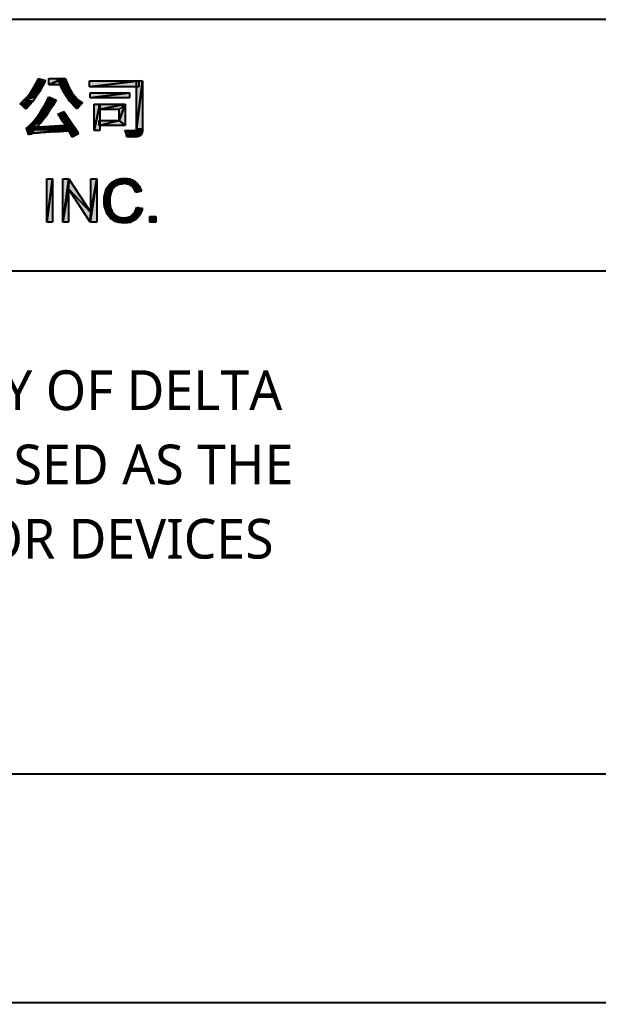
# Model space of a CAD drawing. Header units: millimetres. Extents: x -159 to 198, y 0 to 225.
# Drawn here: x -100.27 to -81.11, y 0 to 32.56 of the extents above; entities that cross this region are included whole.
import ezdxf

# ---------------------------------------------------------------- set-up
doc = ezdxf.new("R2010")
doc.units = ezdxf.units.MM
doc.header["$LTSCALE"] = 10.89
doc.layers.add('12_COIN_DXF_FORMAT', color=7, linetype='CONTINUOUS')
doc.layers.add('PAPER', color=7, linetype='CONTINUOUS')
doc.styles.add('DELTA', font='')
doc.styles.get('DELTA').set_extended_font_data('Microsoft JhengHei')

# ---------------------------------------------------------------- blocks, each defined once
blk = doc.blocks.new('A_C4F889353_BL2', base_point=(32.248, 18.763))
at = {"layer": '12_COIN_DXF_FORMAT', "color": 7, "linetype": 'Continuous'}
for p, q in [((51.066, 20.682), (51.159, 20.844)), ((51.159, 20.844), (51.252, 20.995)), ((51.46, 20.902), (51.159, 20.844)), ((51.159, 20.844), (51.46, 20.902)), ((51.368, 20.728), (51.159, 20.844)), ((51.159, 20.844), (51.368, 20.728)), ((51.252, 20.995), (51.321, 21.157)), ((51.553, 21.088), (51.252, 20.995)), ((51.252, 20.995), (51.553, 21.088)), ((51.46, 20.902), (51.252, 20.995)), ((51.252, 20.995), (51.46, 20.902)), ((51.321, 21.157), (51.553, 21.088)), ((51.46, 20.902), (51.368, 20.728)), ((51.553, 21.088), (51.46, 20.902)), ((51.669, 20.948), (51.669, 21.157)), ((51.669, 21.157), (52.133, 21.157)), ((52.133, 21.157), (51.669, 20.948)), ((51.669, 20.948), (52.133, 21.157)), ((52.133, 20.948), (51.669, 20.948)), ((51.971, 21.041), (51.971, 21.157)), ((51.971, 21.157), (52.214, 21.157)), ((52.214, 21.157), (51.971, 21.041)), ((51.971, 21.041), (52.214, 21.157)), ((52.017, 21.041), (51.971, 21.041)), ((52.214, 21.157), (52.017, 21.041)), ((52.017, 21.041), (52.214, 21.157)), ((52.272, 20.995), (52.017, 21.041)), ((52.075, 20.867), (52.017, 21.041)), ((52.017, 21.041), (52.272, 20.995)), ((52.272, 20.995), (52.075, 20.867)), ((52.075, 20.867), (52.272, 20.995)), ((52.342, 20.844), (52.075, 20.867)), ((52.168, 20.705), (52.075, 20.867)), ((52.075, 20.867), (52.342, 20.844)), ((52.133, 21.157), (52.133, 20.948)), ((52.342, 20.844), (52.168, 20.705)), ((52.168, 20.705), (52.342, 20.844)), ((52.214, 21.157), (52.272, 20.995)), ((52.272, 20.995), (52.342, 20.844)), ((52.342, 20.844), (52.434, 20.693)), ((53.014, 20.879), (53.014, 21.076)), ((53.014, 21.076), (54.649, 21.076)), ((54.649, 21.076), (53.014, 20.879)), ((53.014, 20.879), (54.649, 21.076)), ((54.649, 20.879), (53.014, 20.879)), ((54.568, 19.476), (54.568, 21.076)), ((54.568, 21.076), (54.776, 21.076)), ((54.776, 21.076), (54.568, 19.476)), ((54.568, 19.476), (54.776, 21.076)), ((54.649, 21.076), (54.649, 20.879)), ((54.776, 21.076), (54.776, 19.476)), ((51.263, 20.566), (50.834, 20.427)), ((50.834, 20.427), (51.263, 20.566)), ((50.834, 20.427), (50.95, 20.543)), ((50.95, 20.543), (51.066, 20.682)), ((51.263, 20.566), (50.95, 20.543)), ((50.95, 20.543), (51.263, 20.566)), ((51.368, 20.728), (51.066, 20.682)), ((51.066, 20.682), (51.368, 20.728)), ((51.263, 20.566), (51.066, 20.682)), ((51.066, 20.682), (51.263, 20.566)), ((51.263, 20.566), (51.147, 20.404)), ((51.368, 20.728), (51.263, 20.566)), ((51.6, 20.404), (51.669, 20.543)), ((51.669, 20.543), (51.913, 20.438)), ((52.434, 20.693), (52.168, 20.705)), ((52.26, 20.543), (52.168, 20.705)), ((52.168, 20.705), (52.434, 20.693)), ((52.26, 20.543), (52.434, 20.693)), ((52.434, 20.693), (52.26, 20.543)), ((52.539, 20.554), (52.26, 20.543)), ((52.26, 20.543), (52.539, 20.554)), ((52.597, 20.496), (52.26, 20.543)), ((52.365, 20.392), (52.26, 20.543)), ((52.26, 20.543), (52.597, 20.496)), ((52.434, 20.693), (52.539, 20.554)), ((52.539, 20.554), (52.597, 20.496)), ((53.037, 20.508), (53.037, 20.682)), ((53.037, 20.682), (54.336, 20.682)), ((54.336, 20.682), (53.037, 20.508)), ((53.037, 20.508), (54.336, 20.682)), ((54.336, 20.682), (54.336, 20.508)), ((50.718, 20.311), (50.834, 20.427)), ((51.147, 20.404), (50.718, 20.311)), ((50.718, 20.311), (51.147, 20.404)), ((50.753, 20.288), (50.718, 20.311)), ((51.147, 20.404), (50.753, 20.288)), ((50.753, 20.288), (51.147, 20.404)), ((50.788, 20.264), (50.753, 20.288)), ((51.147, 20.404), (50.788, 20.264)), ((50.788, 20.264), (51.147, 20.404)), ((51.02, 20.264), (50.788, 20.264)), ((50.846, 20.195), (50.788, 20.264)), ((50.788, 20.264), (51.02, 20.264)), ((51.147, 20.404), (50.834, 20.427)), ((50.834, 20.427), (51.147, 20.404)), ((51.02, 20.264), (50.846, 20.195)), ((50.846, 20.195), (51.02, 20.264)), ((50.881, 20.172), (50.846, 20.195)), ((51.02, 20.264), (50.881, 20.172)), ((50.881, 20.172), (51.02, 20.264)), ((51.02, 20.264), (50.904, 20.137)), ((51.147, 20.404), (51.02, 20.264)), ((51.449, 20.137), (51.53, 20.264)), ((51.797, 20.253), (51.449, 20.137)), ((51.449, 20.137), (51.797, 20.253)), ((51.913, 20.438), (51.53, 20.264)), ((51.53, 20.264), (51.913, 20.438)), ((51.53, 20.264), (51.6, 20.404)), ((51.797, 20.253), (51.53, 20.264)), ((51.53, 20.264), (51.797, 20.253)), ((51.913, 20.438), (51.6, 20.404)), ((51.6, 20.404), (51.913, 20.438)), ((51.797, 20.253), (51.681, 20.067)), ((51.913, 20.438), (51.797, 20.253)), ((52.365, 20.392), (52.597, 20.496)), ((52.597, 20.496), (52.365, 20.392)), ((52.655, 20.438), (52.365, 20.392)), ((52.365, 20.392), (52.655, 20.438)), ((52.713, 20.392), (52.365, 20.392)), ((52.434, 20.322), (52.365, 20.392)), ((52.365, 20.392), (52.713, 20.392)), ((52.434, 20.322), (52.713, 20.392)), ((52.713, 20.392), (52.434, 20.322)), ((52.782, 20.346), (52.434, 20.322)), ((52.434, 20.322), (52.782, 20.346)), ((52.759, 20.322), (52.434, 20.322)), ((52.492, 20.253), (52.434, 20.322)), ((52.434, 20.322), (52.759, 20.322)), ((52.492, 20.253), (52.759, 20.322)), ((52.759, 20.322), (52.492, 20.253)), ((52.724, 20.288), (52.492, 20.253)), ((52.492, 20.253), (52.724, 20.288)), ((52.666, 20.218), (52.492, 20.253)), ((52.55, 20.195), (52.492, 20.253)), ((52.492, 20.253), (52.666, 20.218)), ((52.666, 20.218), (52.55, 20.195)), ((52.55, 20.195), (52.666, 20.218)), ((52.62, 20.148), (52.55, 20.195)), ((52.597, 20.496), (52.655, 20.438)), ((52.666, 20.218), (52.62, 20.148)), ((52.655, 20.438), (52.713, 20.392)), ((52.724, 20.288), (52.666, 20.218)), ((52.713, 20.392), (52.782, 20.346)), ((52.759, 20.322), (52.724, 20.288)), ((52.782, 20.346), (52.759, 20.322)), ((54.336, 20.508), (53.037, 20.508)), ((53.165, 19.43), (53.165, 20.299)), ((53.165, 20.299), (53.362, 20.299)), ((53.362, 20.299), (53.165, 19.43)), ((53.165, 19.43), (53.362, 20.299)), ((53.339, 20.125), (53.339, 20.299)), ((53.339, 20.299), (54.197, 20.299)), ((54.197, 20.299), (53.339, 20.125)), ((53.339, 20.125), (54.197, 20.299)), ((53.362, 20.299), (53.362, 19.43)), ((54.197, 20.299), (54, 20.125)), ((54, 20.125), (54.197, 20.299)), ((54.197, 20.299), (54, 19.766)), ((54, 19.766), (54.197, 20.299)), ((54.197, 20.299), (54.197, 19.592)), ((50.904, 20.137), (50.881, 20.172)), ((51.553, 19.882), (51.147, 19.719)), ((51.147, 19.719), (51.553, 19.882)), ((51.553, 19.882), (51.171, 19.743)), ((51.171, 19.743), (51.553, 19.882)), ((51.553, 19.882), (51.194, 19.777)), ((51.194, 19.777), (51.553, 19.882)), ((51.229, 19.812), (51.298, 19.905)), ((51.553, 19.882), (51.229, 19.812)), ((51.229, 19.812), (51.553, 19.882)), ((51.681, 20.067), (51.298, 19.905)), ((51.298, 19.905), (51.681, 20.067)), ((51.298, 19.905), (51.368, 20.009)), ((51.553, 19.882), (51.298, 19.905)), ((51.298, 19.905), (51.553, 19.882)), ((51.368, 20.009), (51.449, 20.137)), ((51.681, 20.067), (51.368, 20.009)), ((51.368, 20.009), (51.681, 20.067)), ((51.553, 19.882), (51.426, 19.708)), ((51.681, 20.067), (51.449, 20.137)), ((51.449, 20.137), (51.681, 20.067)), ((51.681, 20.067), (51.553, 19.882)), ((51.971, 19.975), (52.168, 20.056)), ((52.249, 19.94), (51.971, 19.975)), ((52.052, 19.847), (51.971, 19.975)), ((51.971, 19.975), (52.249, 19.94)), ((52.249, 19.94), (52.052, 19.847)), ((52.052, 19.847), (52.249, 19.94)), ((52.168, 20.056), (52.249, 19.94)), ((52.249, 19.94), (52.342, 19.801)), ((54, 20.125), (53.339, 20.125)), ((54, 19.766), (54, 20.125)), ((51.286, 19.557), (50.915, 19.511)), ((50.915, 19.511), (51.286, 19.557)), ((51.286, 19.557), (50.927, 19.476)), ((50.927, 19.476), (51.286, 19.557)), ((51.286, 19.557), (50.95, 19.441)), ((50.95, 19.441), (51.286, 19.557)), ((50.962, 19.534), (51.008, 19.569)), ((51.286, 19.557), (50.962, 19.534)), ((50.962, 19.534), (51.286, 19.557)), ((50.997, 19.464), (51.136, 19.546)), ((51.426, 19.708), (51.008, 19.569)), ((51.008, 19.569), (51.426, 19.708)), ((51.008, 19.569), (51.066, 19.627)), ((51.286, 19.557), (51.008, 19.569)), ((51.008, 19.569), (51.286, 19.557)), ((51.426, 19.708), (51.066, 19.627)), ((51.066, 19.627), (51.426, 19.708)), ((51.066, 19.627), (51.124, 19.696)), ((51.124, 19.696), (51.147, 19.719)), ((51.426, 19.708), (51.124, 19.696)), ((51.124, 19.696), (51.426, 19.708)), ((51.136, 19.546), (52.4, 19.615)), ((52.411, 19.569), (51.136, 19.546)), ((51.136, 19.546), (52.411, 19.569)), ((52.423, 19.511), (51.136, 19.546)), ((51.136, 19.546), (52.423, 19.511)), ((51.147, 19.719), (51.171, 19.743)), ((51.426, 19.708), (51.147, 19.719)), ((51.147, 19.719), (51.426, 19.708)), ((51.286, 19.557), (51.159, 19.418)), ((51.171, 19.743), (51.194, 19.777)), ((51.194, 19.777), (51.229, 19.812)), ((51.426, 19.708), (51.286, 19.557)), ((52.342, 19.801), (52.052, 19.847)), ((52.144, 19.708), (52.052, 19.847)), ((52.052, 19.847), (52.342, 19.801)), ((52.342, 19.801), (52.144, 19.708)), ((52.144, 19.708), (52.342, 19.801)), ((52.434, 19.673), (52.144, 19.708)), ((52.237, 19.569), (52.144, 19.708)), ((52.144, 19.708), (52.434, 19.673)), ((52.434, 19.673), (52.237, 19.569)), ((52.237, 19.569), (52.434, 19.673)), ((52.515, 19.546), (52.237, 19.569)), ((52.318, 19.441), (52.237, 19.569)), ((52.237, 19.569), (52.515, 19.546)), ((52.515, 19.546), (52.318, 19.441)), ((52.318, 19.441), (52.515, 19.546)), ((52.342, 19.801), (52.434, 19.673)), ((52.4, 19.615), (52.411, 19.569)), ((52.411, 19.569), (52.423, 19.511)), ((52.434, 19.673), (52.515, 19.546)), ((52.515, 19.546), (52.597, 19.418)), ((53.339, 19.592), (53.339, 19.766)), ((53.339, 19.766), (54, 19.766)), ((54, 19.766), (53.339, 19.592)), ((53.339, 19.592), (54, 19.766)), ((54.197, 19.592), (53.339, 19.592)), ((54, 19.766), (54.197, 19.592)), ((54.197, 19.592), (54, 19.766)), ((50.915, 19.511), (50.962, 19.534)), ((50.927, 19.476), (50.915, 19.511)), ((50.95, 19.441), (50.927, 19.476)), ((51.159, 19.418), (50.95, 19.441)), ((50.973, 19.36), (50.95, 19.441)), ((50.95, 19.441), (51.159, 19.418)), ((50.973, 19.36), (51.159, 19.418)), ((51.159, 19.418), (50.973, 19.36)), ((50.973, 19.36), (51.159, 19.406)), ((51.159, 19.406), (50.973, 19.36)), ((50.973, 19.36), (51.136, 19.395)), ((51.136, 19.395), (50.973, 19.36)), ((51.078, 19.372), (50.973, 19.36)), ((50.973, 19.36), (51.078, 19.372)), ((51.02, 19.337), (50.973, 19.36)), ((50.985, 19.325), (50.973, 19.36)), ((50.973, 19.36), (51.02, 19.337)), ((51.02, 19.337), (50.985, 19.325)), ((50.985, 19.325), (51.02, 19.337)), ((51.008, 19.314), (50.985, 19.325)), ((50.997, 19.302), (50.985, 19.325)), ((50.985, 19.325), (51.008, 19.314)), ((52.423, 19.511), (50.997, 19.464)), ((50.997, 19.464), (52.423, 19.511)), ((52.434, 19.464), (50.997, 19.464)), ((51.147, 19.337), (50.997, 19.464)), ((50.997, 19.464), (52.434, 19.464)), ((51.031, 19.314), (50.997, 19.464)), ((50.997, 19.464), (51.147, 19.337)), ((50.997, 19.302), (50.997, 19.464)), ((50.997, 19.464), (51.031, 19.314)), ((51.008, 19.314), (50.997, 19.302)), ((51.031, 19.314), (50.997, 19.302)), ((51.02, 19.337), (51.008, 19.314)), ((51.078, 19.372), (51.02, 19.337)), ((51.031, 19.314), (51.147, 19.337)), ((51.147, 19.337), (51.031, 19.314)), ((51.031, 19.314), (51.101, 19.325)), ((51.101, 19.325), (51.031, 19.314)), ((51.055, 19.314), (51.031, 19.314)), ((51.101, 19.325), (51.055, 19.314)), ((51.136, 19.395), (51.078, 19.372)), ((51.147, 19.337), (51.101, 19.325)), ((51.159, 19.406), (51.136, 19.395)), ((51.147, 19.337), (52.434, 19.464)), ((52.434, 19.464), (51.147, 19.337)), ((51.147, 19.337), (51.414, 19.36)), ((51.414, 19.36), (51.147, 19.337)), ((51.147, 19.337), (51.31, 19.348)), ((51.31, 19.348), (51.147, 19.337)), ((51.217, 19.337), (51.147, 19.337)), ((51.159, 19.418), (51.159, 19.406)), ((51.31, 19.348), (51.217, 19.337)), ((51.31, 19.348), (51.414, 19.36)), ((51.414, 19.36), (51.31, 19.348)), ((51.356, 19.348), (51.31, 19.348)), ((51.414, 19.36), (51.356, 19.348)), ((51.414, 19.36), (52.434, 19.464)), ((52.434, 19.464), (51.414, 19.36)), ((51.414, 19.36), (51.553, 19.372)), ((51.553, 19.372), (51.414, 19.36)), ((51.484, 19.36), (51.414, 19.36)), ((51.553, 19.372), (51.484, 19.36)), ((51.553, 19.372), (52.434, 19.464)), ((52.434, 19.464), (51.553, 19.372)), ((51.553, 19.372), (51.727, 19.383)), ((51.727, 19.383), (51.553, 19.372)), ((51.634, 19.372), (51.553, 19.372)), ((51.727, 19.383), (51.634, 19.372)), ((51.727, 19.383), (52.434, 19.464)), ((52.434, 19.464), (51.727, 19.383)), ((51.727, 19.383), (52.307, 19.418)), ((52.307, 19.418), (51.727, 19.383)), ((51.727, 19.383), (52.168, 19.406)), ((52.168, 19.406), (51.727, 19.383)), ((51.727, 19.383), (52.04, 19.395)), ((52.04, 19.395), (51.727, 19.383)), ((51.82, 19.383), (51.727, 19.383)), ((52.04, 19.395), (51.82, 19.383)), ((51.82, 19.383), (52.04, 19.395)), ((51.924, 19.383), (51.82, 19.383)), ((52.04, 19.395), (51.924, 19.383)), ((52.168, 19.406), (52.04, 19.395)), ((52.307, 19.418), (52.168, 19.406)), ((52.307, 19.418), (52.434, 19.464)), ((52.434, 19.464), (52.307, 19.418)), ((52.446, 19.418), (52.307, 19.418)), ((52.597, 19.418), (52.318, 19.441)), ((52.388, 19.325), (52.318, 19.441)), ((52.318, 19.441), (52.597, 19.418)), ((52.597, 19.418), (52.388, 19.325)), ((52.388, 19.325), (52.597, 19.418)), ((52.655, 19.325), (52.388, 19.325)), ((52.446, 19.209), (52.388, 19.325)), ((52.388, 19.325), (52.655, 19.325)), ((52.423, 19.511), (52.434, 19.464)), ((52.434, 19.464), (52.446, 19.418)), ((52.655, 19.325), (52.446, 19.209)), ((52.597, 19.418), (52.655, 19.325)), ((53.362, 19.43), (53.165, 19.43)), ((54.22, 19.372), (54.185, 19.43)), ((54.185, 19.43), (54.324, 19.43)), ((54.22, 19.372), (54.324, 19.43)), ((54.324, 19.43), (54.22, 19.372)), ((54.22, 19.372), (54.382, 19.418)), ((54.382, 19.418), (54.22, 19.372)), ((54.776, 19.395), (54.22, 19.372)), ((54.22, 19.372), (54.776, 19.395)), ((54.765, 19.372), (54.22, 19.372)), ((54.243, 19.291), (54.22, 19.372)), ((54.22, 19.372), (54.765, 19.372)), ((54.243, 19.291), (54.765, 19.372)), ((54.765, 19.372), (54.243, 19.291)), ((54.243, 19.291), (54.753, 19.337)), ((54.753, 19.337), (54.243, 19.291)), ((54.742, 19.314), (54.243, 19.291)), ((54.243, 19.291), (54.742, 19.314)), ((54.73, 19.291), (54.243, 19.291)), ((54.255, 19.256), (54.243, 19.291)), ((54.243, 19.291), (54.73, 19.291)), ((54.255, 19.256), (54.73, 19.291)), ((54.73, 19.291), (54.255, 19.256)), ((54.707, 19.267), (54.255, 19.256)), ((54.255, 19.256), (54.707, 19.267)), ((54.672, 19.256), (54.255, 19.256)), ((54.255, 19.221), (54.672, 19.256)), ((54.255, 19.221), (54.255, 19.256)), ((54.255, 19.256), (54.672, 19.256)), ((54.672, 19.256), (54.255, 19.221)), ((54.255, 19.221), (54.637, 19.244)), ((54.637, 19.244), (54.255, 19.221)), ((54.602, 19.233), (54.255, 19.221)), ((54.255, 19.221), (54.602, 19.233)), ((54.324, 19.221), (54.255, 19.221)), ((54.324, 19.43), (54.382, 19.418)), ((54.602, 19.233), (54.324, 19.221)), ((54.324, 19.221), (54.602, 19.233)), ((54.394, 19.221), (54.324, 19.221)), ((54.776, 19.43), (54.382, 19.418)), ((54.382, 19.418), (54.544, 19.43)), ((54.544, 19.43), (54.382, 19.418)), ((54.382, 19.418), (54.521, 19.43)), ((54.521, 19.43), (54.382, 19.418)), ((54.382, 19.418), (54.486, 19.43)), ((54.382, 19.418), (54.44, 19.43)), ((54.486, 19.43), (54.382, 19.418)), ((54.382, 19.418), (54.776, 19.43)), ((54.776, 19.395), (54.382, 19.418)), ((54.382, 19.418), (54.776, 19.395)), ((54.602, 19.233), (54.394, 19.221)), ((54.394, 19.221), (54.602, 19.233)), ((54.452, 19.221), (54.394, 19.221)), ((54.44, 19.43), (54.486, 19.43)), ((54.602, 19.233), (54.452, 19.221)), ((54.452, 19.221), (54.602, 19.233)), ((54.51, 19.221), (54.452, 19.221)), ((54.486, 19.43), (54.521, 19.43)), ((54.602, 19.233), (54.51, 19.221)), ((54.51, 19.221), (54.602, 19.233)), ((54.556, 19.221), (54.51, 19.221)), ((54.521, 19.43), (54.544, 19.43)), ((54.776, 19.476), (54.544, 19.43)), ((54.544, 19.43), (54.776, 19.476)), ((54.544, 19.43), (54.556, 19.441)), ((54.776, 19.43), (54.544, 19.43)), ((54.544, 19.43), (54.776, 19.43)), ((54.776, 19.476), (54.556, 19.441)), ((54.556, 19.441), (54.776, 19.476)), ((54.556, 19.441), (54.568, 19.453)), ((54.602, 19.233), (54.556, 19.221)), ((54.776, 19.476), (54.568, 19.476)), ((54.568, 19.453), (54.568, 19.476)), ((54.568, 19.476), (54.776, 19.476)), ((54.776, 19.476), (54.568, 19.453)), ((54.568, 19.453), (54.776, 19.476)), ((54.637, 19.244), (54.602, 19.233)), ((54.672, 19.256), (54.637, 19.244)), ((54.707, 19.267), (54.672, 19.256)), ((54.73, 19.291), (54.707, 19.267)), ((54.742, 19.314), (54.73, 19.291)), ((54.753, 19.337), (54.742, 19.314)), ((54.765, 19.372), (54.753, 19.337)), ((54.776, 19.395), (54.765, 19.372)), ((54.776, 19.476), (54.776, 19.43)), ((54.776, 19.43), (54.776, 19.395)), ((51.598, 16.39), (51.598, 17.824)), ((51.598, 17.824), (51.789, 17.824)), ((51.789, 17.824), (51.598, 16.39)), ((51.598, 16.39), (51.789, 17.824)), ((51.789, 17.824), (51.789, 16.39)), ((52.129, 16.39), (52.33, 17.824)), ((52.129, 16.39), (52.129, 17.824)), ((52.129, 17.824), (52.33, 17.824)), ((52.33, 17.824), (52.129, 16.39)), ((52.32, 17.494), (52.33, 17.824)), ((52.33, 17.824), (52.32, 17.494)), ((52.33, 17.824), (53.063, 16.709)), ((53.254, 17.824), (53.042, 16.39)), ((53.042, 16.39), (53.254, 17.824)), ((53.063, 16.709), (53.063, 17.824)), ((53.063, 17.824), (53.254, 17.824)), ((53.254, 17.824), (53.063, 16.709)), ((53.063, 16.709), (53.254, 17.824)), ((53.254, 17.824), (53.254, 16.39)), ((53.626, 17.579), (53.679, 17.643)), ((53.626, 17.579), (53.944, 17.622)), ((53.944, 17.622), (53.626, 17.579)), ((53.88, 17.59), (53.626, 17.579)), ((53.626, 17.579), (53.88, 17.59)), ((53.679, 17.643), (53.742, 17.707)), ((53.679, 17.643), (54.157, 17.675)), ((54.157, 17.675), (53.679, 17.643)), ((53.679, 17.643), (54.082, 17.664)), ((54.082, 17.664), (53.679, 17.643)), ((54.008, 17.654), (53.679, 17.643)), ((53.679, 17.643), (54.008, 17.654)), ((53.944, 17.622), (53.679, 17.643)), ((53.679, 17.643), (53.944, 17.622)), ((53.742, 17.707), (53.817, 17.749)), ((54.528, 17.728), (53.742, 17.707)), ((53.742, 17.707), (54.528, 17.728)), ((54.157, 17.675), (53.742, 17.707)), ((53.742, 17.707), (54.157, 17.675)), ((53.817, 17.749), (53.902, 17.792)), ((54.454, 17.781), (53.817, 17.749)), ((53.817, 17.749), (54.454, 17.781)), ((54.528, 17.728), (53.817, 17.749)), ((53.817, 17.749), (54.528, 17.728)), ((53.88, 17.59), (53.838, 17.548)), ((53.944, 17.622), (53.88, 17.59)), ((53.902, 17.792), (53.987, 17.813)), ((54.369, 17.813), (53.902, 17.792)), ((53.902, 17.792), (54.369, 17.813)), ((54.454, 17.781), (53.902, 17.792)), ((53.902, 17.792), (54.454, 17.781)), ((54.008, 17.654), (53.944, 17.622)), ((53.987, 17.813), (54.072, 17.834)), ((54.273, 17.834), (53.987, 17.813)), ((53.987, 17.813), (54.273, 17.834)), ((54.369, 17.813), (53.987, 17.813)), ((53.987, 17.813), (54.369, 17.813)), ((54.082, 17.664), (54.008, 17.654)), ((54.072, 17.834), (54.167, 17.845)), ((54.273, 17.834), (54.072, 17.834)), ((54.072, 17.834), (54.273, 17.834)), ((54.157, 17.675), (54.082, 17.664)), ((54.528, 17.728), (54.157, 17.675)), ((54.157, 17.675), (54.528, 17.728)), ((54.231, 17.664), (54.157, 17.675)), ((54.167, 17.845), (54.273, 17.834)), ((54.528, 17.728), (54.231, 17.664)), ((54.231, 17.664), (54.528, 17.728)), ((54.602, 17.664), (54.231, 17.664)), ((54.295, 17.654), (54.231, 17.664)), ((54.231, 17.664), (54.602, 17.664)), ((54.273, 17.834), (54.369, 17.813)), ((54.602, 17.664), (54.295, 17.654)), ((54.295, 17.654), (54.602, 17.664)), ((54.348, 17.632), (54.295, 17.654)), ((54.602, 17.664), (54.348, 17.632)), ((54.348, 17.632), (54.602, 17.664)), ((54.401, 17.601), (54.348, 17.632)), ((54.369, 17.813), (54.454, 17.781)), ((54.602, 17.664), (54.401, 17.601)), ((54.401, 17.601), (54.602, 17.664)), ((54.656, 17.601), (54.401, 17.601)), ((54.443, 17.558), (54.401, 17.601)), ((54.401, 17.601), (54.656, 17.601)), ((54.656, 17.601), (54.443, 17.558)), ((54.443, 17.558), (54.656, 17.601)), ((54.454, 17.781), (54.528, 17.728)), ((54.528, 17.728), (54.602, 17.664)), ((54.602, 17.664), (54.656, 17.601)), ((54.656, 17.601), (54.698, 17.516)), ((52.32, 17.494), (52.129, 16.39)), ((52.129, 16.39), (52.32, 17.494)), ((53.063, 16.709), (52.32, 17.494)), ((52.32, 17.494), (52.32, 16.39)), ((53.042, 16.39), (52.32, 17.494)), ((52.32, 17.494), (53.063, 16.709)), ((53.498, 17.218), (53.519, 17.325)), ((53.498, 17.218), (53.711, 17.314)), ((53.711, 17.314), (53.498, 17.218)), ((53.519, 17.325), (53.541, 17.41)), ((53.732, 17.388), (53.519, 17.325)), ((53.519, 17.325), (53.732, 17.388)), ((53.711, 17.314), (53.519, 17.325)), ((53.519, 17.325), (53.711, 17.314)), ((53.541, 17.41), (53.796, 17.505)), ((53.541, 17.41), (53.583, 17.505)), ((53.796, 17.505), (53.541, 17.41)), ((53.753, 17.441), (53.541, 17.41)), ((53.541, 17.41), (53.753, 17.441)), ((53.732, 17.388), (53.541, 17.41)), ((53.541, 17.41), (53.732, 17.388)), ((53.583, 17.505), (53.626, 17.579)), ((53.838, 17.548), (53.583, 17.505)), ((53.583, 17.505), (53.838, 17.548)), ((53.796, 17.505), (53.583, 17.505)), ((53.583, 17.505), (53.796, 17.505)), ((53.838, 17.548), (53.626, 17.579)), ((53.626, 17.579), (53.838, 17.548)), ((53.711, 17.314), (53.7, 17.25)), ((53.732, 17.388), (53.711, 17.314)), ((53.753, 17.441), (53.732, 17.388)), ((53.796, 17.505), (53.753, 17.441)), ((53.838, 17.548), (53.796, 17.505)), ((54.698, 17.516), (54.443, 17.558)), ((54.486, 17.505), (54.443, 17.558)), ((54.443, 17.558), (54.698, 17.516)), ((54.698, 17.516), (54.486, 17.505)), ((54.486, 17.505), (54.698, 17.516)), ((54.518, 17.452), (54.486, 17.505)), ((54.698, 17.516), (54.518, 17.452)), ((54.518, 17.452), (54.698, 17.516)), ((54.74, 17.42), (54.518, 17.452)), ((54.549, 17.378), (54.518, 17.452)), ((54.518, 17.452), (54.74, 17.42)), ((54.74, 17.42), (54.549, 17.378)), ((54.698, 17.516), (54.74, 17.42)), ((53.7, 17.25), (53.498, 17.218)), ((53.498, 17.218), (53.7, 17.25)), ((53.689, 17.187), (53.498, 17.218)), ((53.498, 17.112), (53.498, 17.218)), ((53.498, 17.218), (53.689, 17.187)), ((53.689, 17.187), (53.498, 17.112)), ((53.498, 17.112), (53.689, 17.187)), ((53.689, 17.112), (53.498, 17.112)), ((53.498, 17.017), (53.689, 17.112)), ((53.498, 17.017), (53.498, 17.112)), ((53.498, 17.112), (53.689, 17.112)), ((53.689, 17.112), (53.498, 17.017)), ((53.689, 17.027), (53.498, 17.017)), ((53.498, 17.017), (53.689, 17.027)), ((53.7, 16.942), (53.498, 17.017)), ((53.509, 16.91), (53.498, 17.017)), ((53.498, 17.017), (53.7, 16.942)), ((53.7, 16.942), (53.509, 16.91)), ((53.509, 16.91), (53.7, 16.942)), ((53.7, 17.25), (53.689, 17.187)), ((53.689, 17.187), (53.689, 17.112)), ((53.689, 17.112), (53.689, 17.027)), ((53.689, 17.027), (53.7, 16.942)), ((53.7, 16.942), (53.711, 16.868)), ((53.063, 16.709), (53.042, 16.39)), ((53.042, 16.39), (53.063, 16.709)), ((53.711, 16.868), (53.509, 16.91)), ((53.541, 16.826), (53.509, 16.91)), ((53.509, 16.91), (53.711, 16.868)), ((53.711, 16.868), (53.541, 16.826)), ((53.541, 16.826), (53.711, 16.868)), ((53.742, 16.804), (53.541, 16.826)), ((53.573, 16.73), (53.541, 16.826)), ((53.541, 16.826), (53.742, 16.804)), ((53.573, 16.73), (53.742, 16.804)), ((53.742, 16.804), (53.573, 16.73)), ((53.764, 16.741), (53.573, 16.73)), ((53.573, 16.73), (53.764, 16.741)), ((53.806, 16.688), (53.573, 16.73)), ((53.615, 16.645), (53.573, 16.73)), ((53.573, 16.73), (53.806, 16.688)), ((53.806, 16.688), (53.615, 16.645)), ((53.615, 16.645), (53.806, 16.688)), ((53.849, 16.634), (53.615, 16.645)), ((53.668, 16.571), (53.615, 16.645)), ((53.615, 16.645), (53.849, 16.634)), ((53.668, 16.571), (53.849, 16.634)), ((53.849, 16.634), (53.668, 16.571)), ((53.711, 16.868), (53.742, 16.804)), ((53.742, 16.804), (53.764, 16.741)), ((53.764, 16.741), (53.806, 16.688)), ((53.806, 16.688), (53.849, 16.634)), ((53.849, 16.634), (53.902, 16.603)), ((54.687, 16.634), (54.305, 16.56)), ((54.305, 16.56), (54.687, 16.634)), ((54.687, 16.634), (54.369, 16.581)), ((54.369, 16.581), (54.687, 16.634)), ((54.369, 16.581), (54.422, 16.624)), ((54.422, 16.624), (54.475, 16.677)), ((54.687, 16.634), (54.422, 16.624)), ((54.422, 16.624), (54.687, 16.634)), ((54.475, 16.677), (54.518, 16.741)), ((54.73, 16.73), (54.475, 16.677)), ((54.475, 16.677), (54.73, 16.73)), ((54.687, 16.634), (54.475, 16.677)), ((54.475, 16.677), (54.687, 16.634)), ((54.772, 16.847), (54.518, 16.741)), ((54.518, 16.741), (54.772, 16.847)), ((54.518, 16.741), (54.549, 16.804)), ((54.73, 16.73), (54.518, 16.741)), ((54.518, 16.741), (54.73, 16.73)), ((54.549, 16.804), (54.581, 16.889)), ((54.772, 16.847), (54.549, 16.804)), ((54.549, 16.804), (54.772, 16.847)), ((54.581, 16.889), (54.772, 16.847)), ((54.687, 16.634), (54.624, 16.56)), ((54.73, 16.73), (54.687, 16.634)), ((54.772, 16.847), (54.73, 16.73)), ((51.789, 16.39), (51.598, 16.39)), ((52.32, 16.39), (52.129, 16.39)), ((53.254, 16.39), (53.042, 16.39)), ((53.902, 16.603), (53.668, 16.571)), ((53.668, 16.571), (53.902, 16.603)), ((53.965, 16.571), (53.668, 16.571)), ((53.721, 16.507), (53.668, 16.571)), ((53.668, 16.571), (53.965, 16.571)), ((53.721, 16.507), (53.965, 16.571)), ((53.965, 16.571), (53.721, 16.507)), ((54.624, 16.56), (53.721, 16.507)), ((53.721, 16.507), (54.624, 16.56)), ((53.721, 16.507), (54.029, 16.55)), ((54.029, 16.55), (53.721, 16.507)), ((54.231, 16.539), (53.721, 16.507)), ((53.721, 16.507), (54.157, 16.539)), ((54.157, 16.539), (53.721, 16.507)), ((53.721, 16.507), (54.082, 16.539)), ((54.082, 16.539), (53.721, 16.507)), ((53.721, 16.507), (54.231, 16.539)), ((54.549, 16.486), (53.721, 16.507)), ((53.796, 16.454), (53.721, 16.507)), ((53.721, 16.507), (54.549, 16.486)), ((54.549, 16.486), (53.796, 16.454)), ((53.796, 16.454), (54.549, 16.486)), ((54.464, 16.433), (53.796, 16.454)), ((53.87, 16.411), (53.796, 16.454)), ((53.796, 16.454), (54.464, 16.433)), ((54.464, 16.433), (53.87, 16.411)), ((53.87, 16.411), (54.464, 16.433)), ((53.955, 16.39), (53.87, 16.411)), ((53.902, 16.603), (53.965, 16.571)), ((54.464, 16.433), (53.955, 16.39)), ((53.955, 16.39), (54.464, 16.433)), ((54.379, 16.39), (53.955, 16.39)), ((54.061, 16.38), (53.955, 16.39)), ((53.955, 16.39), (54.379, 16.39)), ((53.965, 16.571), (54.029, 16.55)), ((54.029, 16.55), (54.082, 16.539)), ((54.379, 16.39), (54.061, 16.38)), ((54.061, 16.38), (54.379, 16.39)), ((54.284, 16.38), (54.061, 16.38)), ((54.167, 16.369), (54.061, 16.38)), ((54.061, 16.38), (54.284, 16.38)), ((54.082, 16.539), (54.157, 16.539)), ((54.157, 16.539), (54.231, 16.539)), ((54.284, 16.38), (54.167, 16.369)), ((54.231, 16.539), (54.305, 16.56)), ((54.624, 16.56), (54.231, 16.539)), ((54.231, 16.539), (54.624, 16.56)), ((54.379, 16.39), (54.284, 16.38)), ((54.305, 16.56), (54.369, 16.581)), ((54.624, 16.56), (54.305, 16.56)), ((54.305, 16.56), (54.624, 16.56)), ((54.464, 16.433), (54.379, 16.39)), ((54.549, 16.486), (54.464, 16.433)), ((54.624, 16.56), (54.549, 16.486)), ((55.017, 16.39), (55.017, 16.581)), ((55.017, 16.581), (55.208, 16.581)), ((55.208, 16.581), (55.017, 16.39)), ((55.017, 16.39), (55.208, 16.581)), ((55.208, 16.39), (55.017, 16.39)), ((55.208, 16.581), (55.208, 16.39))]:
    blk.add_line(p, q, dxfattribs=at)
for points in [[(51.066, 20.682), (51.159, 20.844), (51.368, 20.728)], [(51.159, 20.844), (51.252, 20.995), (51.46, 20.902)], [(51.46, 20.902), (51.368, 20.728), (51.159, 20.844)], [(51.252, 20.995), (51.321, 21.157), (51.553, 21.088)], [(51.553, 21.088), (51.46, 20.902), (51.252, 20.995)], [(51.669, 20.948), (51.669, 21.157), (52.133, 21.157)], [(52.133, 21.157), (52.133, 20.948), (51.669, 20.948)], [(51.971, 21.041), (51.971, 21.157), (52.214, 21.157)], [(51.971, 21.041), (52.214, 21.157), (52.017, 21.041)], [(52.214, 21.157), (52.272, 20.995), (52.017, 21.041)], [(52.075, 20.867), (52.017, 21.041), (52.272, 20.995)], [(52.272, 20.995), (52.342, 20.844), (52.075, 20.867)], [(52.168, 20.705), (52.075, 20.867), (52.342, 20.844)], [(52.342, 20.844), (52.434, 20.693), (52.168, 20.705)], [(53.014, 20.879), (53.014, 21.076), (54.649, 21.076)], [(54.649, 21.076), (54.649, 20.879), (53.014, 20.879)], [(54.568, 19.476), (54.568, 21.076), (54.776, 21.076)], [(54.776, 21.076), (54.776, 19.476), (54.568, 19.476)], [(50.95, 20.543), (51.263, 20.566), (50.834, 20.427)], [(51.263, 20.566), (51.147, 20.404), (50.834, 20.427)], [(50.95, 20.543), (51.066, 20.682), (51.263, 20.566)], [(51.368, 20.728), (51.263, 20.566), (51.066, 20.682)], [(51.6, 20.404), (51.669, 20.543), (51.913, 20.438)], [(52.26, 20.543), (52.168, 20.705), (52.434, 20.693)], [(52.539, 20.554), (52.26, 20.543), (52.434, 20.693)], [(52.539, 20.554), (52.597, 20.496), (52.26, 20.543)], [(52.365, 20.392), (52.26, 20.543), (52.597, 20.496)], [(53.037, 20.508), (53.037, 20.682), (54.336, 20.682)], [(54.336, 20.682), (54.336, 20.508), (53.037, 20.508)], [(50.718, 20.311), (50.834, 20.427), (51.147, 20.404)], [(50.718, 20.311), (51.147, 20.404), (50.753, 20.288)], [(50.753, 20.288), (51.147, 20.404), (50.788, 20.264)], [(51.147, 20.404), (51.02, 20.264), (50.788, 20.264)], [(50.846, 20.195), (50.788, 20.264), (51.02, 20.264)], [(50.846, 20.195), (51.02, 20.264), (50.881, 20.172)], [(51.02, 20.264), (50.904, 20.137), (50.881, 20.172)], [(51.449, 20.137), (51.53, 20.264), (51.797, 20.253)], [(51.797, 20.253), (51.681, 20.067), (51.449, 20.137)], [(51.6, 20.404), (51.913, 20.438), (51.53, 20.264)], [(51.913, 20.438), (51.797, 20.253), (51.53, 20.264)], [(52.655, 20.438), (52.365, 20.392), (52.597, 20.496)], [(52.655, 20.438), (52.713, 20.392), (52.365, 20.392)], [(52.434, 20.322), (52.365, 20.392), (52.713, 20.392)], [(52.782, 20.346), (52.434, 20.322), (52.713, 20.392)], [(52.782, 20.346), (52.759, 20.322), (52.434, 20.322)], [(52.492, 20.253), (52.434, 20.322), (52.759, 20.322)], [(52.724, 20.288), (52.492, 20.253), (52.759, 20.322)], [(52.724, 20.288), (52.666, 20.218), (52.492, 20.253)], [(52.55, 20.195), (52.492, 20.253), (52.666, 20.218)], [(52.666, 20.218), (52.62, 20.148), (52.55, 20.195)], [(53.165, 19.43), (53.165, 20.299), (53.362, 20.299)], [(53.362, 20.299), (53.362, 19.43), (53.165, 19.43)], [(53.339, 20.125), (53.339, 20.299), (54.197, 20.299)], [(53.339, 20.125), (54.197, 20.299), (54, 20.125)], [(54, 20.125), (54.197, 20.299), (54, 19.766)], [(54.197, 20.299), (54.197, 19.592), (54, 19.766)], [(51.171, 19.743), (51.553, 19.882), (51.147, 19.719)], [(51.553, 19.882), (51.426, 19.708), (51.147, 19.719)], [(51.194, 19.777), (51.553, 19.882), (51.171, 19.743)], [(51.229, 19.812), (51.553, 19.882), (51.194, 19.777)], [(51.229, 19.812), (51.298, 19.905), (51.553, 19.882)], [(51.368, 20.009), (51.681, 20.067), (51.298, 19.905)], [(51.681, 20.067), (51.553, 19.882), (51.298, 19.905)], [(51.368, 20.009), (51.449, 20.137), (51.681, 20.067)], [(52.168, 20.056), (52.249, 19.94), (51.971, 19.975)], [(52.052, 19.847), (51.971, 19.975), (52.249, 19.94)], [(52.249, 19.94), (52.342, 19.801), (52.052, 19.847)], [(50.962, 19.534), (51.286, 19.557), (50.915, 19.511)], [(50.915, 19.511), (51.286, 19.557), (50.927, 19.476)], [(50.927, 19.476), (51.286, 19.557), (50.95, 19.441)], [(51.286, 19.557), (51.159, 19.418), (50.95, 19.441)], [(50.962, 19.534), (51.008, 19.569), (51.286, 19.557)], [(50.997, 19.464), (51.136, 19.546), (52.423, 19.511)], [(51.066, 19.627), (51.426, 19.708), (51.008, 19.569)], [(51.426, 19.708), (51.286, 19.557), (51.008, 19.569)], [(51.124, 19.696), (51.426, 19.708), (51.066, 19.627)], [(51.124, 19.696), (51.147, 19.719), (51.426, 19.708)], [(51.136, 19.546), (52.4, 19.615), (52.411, 19.569)], [(52.411, 19.569), (52.423, 19.511), (51.136, 19.546)], [(52.144, 19.708), (52.052, 19.847), (52.342, 19.801)], [(52.342, 19.801), (52.434, 19.673), (52.144, 19.708)], [(52.237, 19.569), (52.144, 19.708), (52.434, 19.673)], [(52.434, 19.673), (52.515, 19.546), (52.237, 19.569)], [(52.318, 19.441), (52.237, 19.569), (52.515, 19.546)], [(52.515, 19.546), (52.597, 19.418), (52.318, 19.441)], [(53.339, 19.592), (53.339, 19.766), (54, 19.766)], [(53.339, 19.592), (54, 19.766), (54.197, 19.592)], [(50.973, 19.36), (50.95, 19.441), (51.159, 19.418)], [(51.159, 19.406), (50.973, 19.36), (51.159, 19.418)], [(51.136, 19.395), (50.973, 19.36), (51.159, 19.406)], [(51.078, 19.372), (50.973, 19.36), (51.136, 19.395)], [(51.078, 19.372), (51.02, 19.337), (50.973, 19.36)], [(50.985, 19.325), (50.973, 19.36), (51.02, 19.337)], [(51.02, 19.337), (51.008, 19.314), (50.985, 19.325)], [(50.997, 19.302), (50.985, 19.325), (51.008, 19.314)], [(52.423, 19.511), (52.434, 19.464), (50.997, 19.464)], [(52.434, 19.464), (51.147, 19.337), (50.997, 19.464)], [(51.147, 19.337), (51.031, 19.314), (50.997, 19.464)], [(50.997, 19.302), (50.997, 19.464), (51.031, 19.314)], [(51.101, 19.325), (51.031, 19.314), (51.147, 19.337)], [(51.101, 19.325), (51.055, 19.314), (51.031, 19.314)], [(51.414, 19.36), (51.147, 19.337), (52.434, 19.464)], [(51.31, 19.348), (51.147, 19.337), (51.414, 19.36)], [(51.31, 19.348), (51.217, 19.337), (51.147, 19.337)], [(51.414, 19.36), (51.356, 19.348), (51.31, 19.348)], [(51.553, 19.372), (51.414, 19.36), (52.434, 19.464)], [(51.553, 19.372), (51.484, 19.36), (51.414, 19.36)], [(51.727, 19.383), (51.553, 19.372), (52.434, 19.464)], [(51.727, 19.383), (51.634, 19.372), (51.553, 19.372)], [(52.307, 19.418), (51.727, 19.383), (52.434, 19.464)], [(52.168, 19.406), (51.727, 19.383), (52.307, 19.418)], [(52.04, 19.395), (51.727, 19.383), (52.168, 19.406)], [(51.727, 19.383), (52.04, 19.395), (51.82, 19.383)], [(52.04, 19.395), (51.924, 19.383), (51.82, 19.383)], [(52.434, 19.464), (52.446, 19.418), (52.307, 19.418)], [(52.388, 19.325), (52.318, 19.441), (52.597, 19.418)], [(52.597, 19.418), (52.655, 19.325), (52.388, 19.325)], [(52.446, 19.209), (52.388, 19.325), (52.655, 19.325)], [(54.22, 19.372), (54.185, 19.43), (54.324, 19.43)], [(54.382, 19.418), (54.22, 19.372), (54.324, 19.43)], [(54.776, 19.395), (54.22, 19.372), (54.382, 19.418)], [(54.776, 19.395), (54.765, 19.372), (54.22, 19.372)], [(54.243, 19.291), (54.22, 19.372), (54.765, 19.372)], [(54.753, 19.337), (54.243, 19.291), (54.765, 19.372)], [(54.742, 19.314), (54.243, 19.291), (54.753, 19.337)], [(54.742, 19.314), (54.73, 19.291), (54.243, 19.291)], [(54.255, 19.256), (54.243, 19.291), (54.73, 19.291)], [(54.707, 19.267), (54.255, 19.256), (54.73, 19.291)], [(54.707, 19.267), (54.672, 19.256), (54.255, 19.256)], [(54.637, 19.244), (54.255, 19.221), (54.672, 19.256)], [(54.255, 19.221), (54.255, 19.256), (54.672, 19.256)], [(54.602, 19.233), (54.255, 19.221), (54.637, 19.244)], [(54.255, 19.221), (54.602, 19.233), (54.324, 19.221)], [(54.324, 19.221), (54.602, 19.233), (54.394, 19.221)], [(54.776, 19.43), (54.382, 19.418), (54.544, 19.43)], [(54.544, 19.43), (54.382, 19.418), (54.521, 19.43)], [(54.521, 19.43), (54.382, 19.418), (54.486, 19.43)], [(54.382, 19.418), (54.44, 19.43), (54.486, 19.43)], [(54.776, 19.43), (54.776, 19.395), (54.382, 19.418)], [(54.394, 19.221), (54.602, 19.233), (54.452, 19.221)], [(54.452, 19.221), (54.602, 19.233), (54.51, 19.221)], [(54.602, 19.233), (54.556, 19.221), (54.51, 19.221)], [(54.556, 19.441), (54.776, 19.476), (54.544, 19.43)], [(54.776, 19.476), (54.776, 19.43), (54.544, 19.43)], [(54.568, 19.453), (54.776, 19.476), (54.556, 19.441)], [(54.568, 19.453), (54.568, 19.476), (54.776, 19.476)], [(51.598, 16.39), (51.598, 17.824), (51.789, 17.824)], [(51.789, 17.824), (51.789, 16.39), (51.598, 16.39)], [(52.32, 17.494), (52.129, 16.39), (52.33, 17.824)], [(52.129, 16.39), (52.129, 17.824), (52.33, 17.824)], [(52.33, 17.824), (53.063, 16.709), (52.32, 17.494)], [(53.063, 16.709), (53.254, 17.824), (53.042, 16.39)], [(53.254, 17.824), (53.254, 16.39), (53.042, 16.39)], [(53.063, 16.709), (53.063, 17.824), (53.254, 17.824)], [(53.626, 17.579), (53.679, 17.643), (53.944, 17.622)], [(53.88, 17.59), (53.626, 17.579), (53.944, 17.622)], [(53.88, 17.59), (53.838, 17.548), (53.626, 17.579)], [(53.679, 17.643), (53.742, 17.707), (54.157, 17.675)], [(54.082, 17.664), (53.679, 17.643), (54.157, 17.675)], [(54.008, 17.654), (53.679, 17.643), (54.082, 17.664)], [(54.008, 17.654), (53.944, 17.622), (53.679, 17.643)], [(53.742, 17.707), (53.817, 17.749), (54.528, 17.728)], [(53.742, 17.707), (54.528, 17.728), (54.157, 17.675)], [(53.817, 17.749), (53.902, 17.792), (54.454, 17.781)], [(54.454, 17.781), (54.528, 17.728), (53.817, 17.749)], [(53.902, 17.792), (53.987, 17.813), (54.369, 17.813)], [(54.369, 17.813), (54.454, 17.781), (53.902, 17.792)], [(53.987, 17.813), (54.072, 17.834), (54.273, 17.834)], [(54.273, 17.834), (54.369, 17.813), (53.987, 17.813)], [(54.167, 17.845), (54.273, 17.834), (54.072, 17.834)], [(54.157, 17.675), (54.528, 17.728), (54.231, 17.664)], [(54.528, 17.728), (54.602, 17.664), (54.231, 17.664)], [(54.295, 17.654), (54.231, 17.664), (54.602, 17.664)], [(54.295, 17.654), (54.602, 17.664), (54.348, 17.632)], [(54.348, 17.632), (54.602, 17.664), (54.401, 17.601)], [(54.602, 17.664), (54.656, 17.601), (54.401, 17.601)], [(54.443, 17.558), (54.401, 17.601), (54.656, 17.601)], [(54.656, 17.601), (54.698, 17.516), (54.443, 17.558)], [(52.32, 17.494), (52.32, 16.39), (52.129, 16.39)], [(53.042, 16.39), (52.32, 17.494), (53.063, 16.709)], [(53.498, 17.218), (53.519, 17.325), (53.711, 17.314)], [(53.7, 17.25), (53.498, 17.218), (53.711, 17.314)], [(53.519, 17.325), (53.541, 17.41), (53.732, 17.388)], [(53.732, 17.388), (53.711, 17.314), (53.519, 17.325)], [(53.753, 17.441), (53.541, 17.41), (53.796, 17.505)], [(53.541, 17.41), (53.583, 17.505), (53.796, 17.505)], [(53.753, 17.441), (53.732, 17.388), (53.541, 17.41)], [(53.583, 17.505), (53.626, 17.579), (53.838, 17.548)], [(53.838, 17.548), (53.796, 17.505), (53.583, 17.505)], [(54.486, 17.505), (54.443, 17.558), (54.698, 17.516)], [(54.486, 17.505), (54.698, 17.516), (54.518, 17.452)], [(54.698, 17.516), (54.74, 17.42), (54.518, 17.452)], [(54.549, 17.378), (54.518, 17.452), (54.74, 17.42)], [(53.7, 17.25), (53.689, 17.187), (53.498, 17.218)], [(53.498, 17.112), (53.498, 17.218), (53.689, 17.187)], [(53.689, 17.187), (53.689, 17.112), (53.498, 17.112)], [(53.689, 17.027), (53.498, 17.017), (53.689, 17.112)], [(53.498, 17.017), (53.498, 17.112), (53.689, 17.112)], [(53.689, 17.027), (53.7, 16.942), (53.498, 17.017)], [(53.509, 16.91), (53.498, 17.017), (53.7, 16.942)], [(53.7, 16.942), (53.711, 16.868), (53.509, 16.91)], [(53.541, 16.826), (53.509, 16.91), (53.711, 16.868)], [(53.711, 16.868), (53.742, 16.804), (53.541, 16.826)], [(53.573, 16.73), (53.541, 16.826), (53.742, 16.804)], [(53.764, 16.741), (53.573, 16.73), (53.742, 16.804)], [(53.764, 16.741), (53.806, 16.688), (53.573, 16.73)], [(53.615, 16.645), (53.573, 16.73), (53.806, 16.688)], [(53.806, 16.688), (53.849, 16.634), (53.615, 16.645)], [(53.668, 16.571), (53.615, 16.645), (53.849, 16.634)], [(53.902, 16.603), (53.668, 16.571), (53.849, 16.634)], [(54.369, 16.581), (54.687, 16.634), (54.305, 16.56)], [(54.687, 16.634), (54.624, 16.56), (54.305, 16.56)], [(54.422, 16.624), (54.687, 16.634), (54.369, 16.581)], [(54.422, 16.624), (54.475, 16.677), (54.687, 16.634)], [(54.475, 16.677), (54.518, 16.741), (54.73, 16.73)], [(54.73, 16.73), (54.687, 16.634), (54.475, 16.677)], [(54.549, 16.804), (54.772, 16.847), (54.518, 16.741)], [(54.772, 16.847), (54.73, 16.73), (54.518, 16.741)], [(54.549, 16.804), (54.581, 16.889), (54.772, 16.847)], [(53.902, 16.603), (53.965, 16.571), (53.668, 16.571)], [(53.721, 16.507), (53.668, 16.571), (53.965, 16.571)], [(54.029, 16.55), (53.721, 16.507), (53.965, 16.571)], [(54.231, 16.539), (54.624, 16.56), (53.721, 16.507)], [(54.624, 16.56), (54.549, 16.486), (53.721, 16.507)], [(54.082, 16.539), (53.721, 16.507), (54.029, 16.55)], [(54.231, 16.539), (53.721, 16.507), (54.157, 16.539)], [(54.157, 16.539), (53.721, 16.507), (54.082, 16.539)], [(53.796, 16.454), (53.721, 16.507), (54.549, 16.486)], [(54.549, 16.486), (54.464, 16.433), (53.796, 16.454)], [(53.87, 16.411), (53.796, 16.454), (54.464, 16.433)], [(53.87, 16.411), (54.464, 16.433), (53.955, 16.39)], [(54.464, 16.433), (54.379, 16.39), (53.955, 16.39)], [(54.061, 16.38), (53.955, 16.39), (54.379, 16.39)], [(54.379, 16.39), (54.284, 16.38), (54.061, 16.38)], [(54.167, 16.369), (54.061, 16.38), (54.284, 16.38)], [(54.231, 16.539), (54.305, 16.56), (54.624, 16.56)], [(55.017, 16.39), (55.017, 16.581), (55.208, 16.581)], [(55.208, 16.581), (55.208, 16.39), (55.017, 16.39)]]:
    blk.add_solid(points, dxfattribs=at)

msp = doc.modelspace()

# ---------------------------------------------------------------- linework, layer by layer
at = {"layer": 'PAPER', "color": 3}
for p, q in [((-7.573, 32.564), (-151.46, 32.564)), ((-7.573, 24.234), (-151.46, 24.234)), ((-151.46, 7.573), (-7.573, 7.573))]:
    msp.add_line(p, q, dxfattribs=at)
at = {"layer": 'PAPER', "color": 4}
msp.add_line((-159.033, 0), (0, 0), dxfattribs=at)

# ---------------------------------------------------------------- block references
at = {"layer": '12_COIN_DXF_FORMAT', "color": 2, "linetype": 'Continuous'}
msp.add_blockref('A_C4F889353_BL2', (-118.728, 28.223), dxfattribs=at)

# ---------------------------------------------------------------- texts
at = {"layer": 'PAPER', "color": 2, "style": 'DELTA'}
for s, height, p in [('THESE DRAWINGS AND SPECIFICATIONS ARE THE PROPERTY OF DELTA', 1.31811, (-148.482, 19.624)), ('ELECTRONICS, INC. AND SHALL NOT BE REPRODUCED OR USED AS THE', 1.31811, (-148.482, 17.165)), ('BASIS FOR THE MANUFACTURE OR SELL OF APPARATUSES OR DEVICES ', 1.31548, (-148.482, 14.705))]:
    msp.add_text(s, height=height, dxfattribs=at).set_placement(p)

doc.saveas('drawing.dxf')
